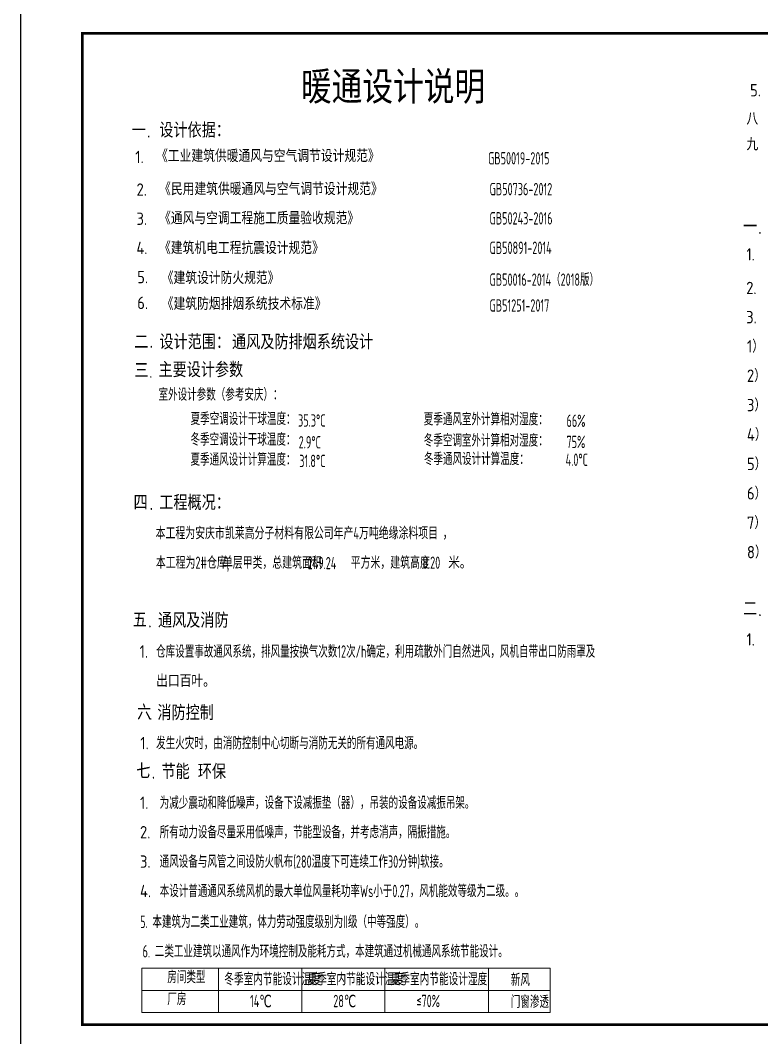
# Model space of a CAD drawing. Extents: x 4857502 to 7068445, y -422737 to 2032183.
# Drawn here: x 4857507 to 4887430, y -320862 to -279812 of the extents above; entities that cross this region are included whole.
import ezdxf

# ---------------------------------------------------------------- set-up
doc = ezdxf.new("R2010")
doc.units = 0
doc.header["$LTSCALE"] = 1000
doc.header["$MEASUREMENT"] = 0
doc.layers.add('PUB_TEXT', color=7, linetype='CONTINUOUS')
doc.layers.add('TH_TITLE', color=7, linetype='CONTINUOUS')
doc.styles.get("Standard").update_dxf_attribs({"font": 'SCEIE', "bigfont": 'SCEIC'})

msp = doc.modelspace()

# ---------------------------------------------------------------- linework, layer by layer
at = {"layer": 'PUB_TEXT', "lineweight": 0}
for p, q in [((4862404.9, -318058.5), (4878889.1, -318058.5)), ((4862404.9, -318058.5), (4862404.9, -319842.4)), ((4865508.9, -318058.5), (4865508.9, -319842.4)), ((4868866.6, -318058.5), (4868866.6, -319842.4)), ((4872224.2, -318058.5), (4872224.2, -319842.4)), ((4876408.8, -318058.5), (4876408.8, -319842.4)), ((4878889.1, -318058.5), (4878889.1, -319842.4)), ((4862404.9, -318958.5), (4878889.1, -318958.5)), ((4862404.9, -319842.4), (4878889.1, -319842.4))]:
    msp.add_line(p, q, dxfattribs=at)
at = {"layer": 'TH_TITLE'}
msp.add_lwpolyline([(4857507.2, -321337.3), (4916907.2, -321337.3), (4916907.2, -279337.3), (4857507.2, -279337.3)], close=True, dxfattribs=at)
at = {"layer": 'TH_TITLE', "const_width": 100}
msp.add_lwpolyline([(4860007.2, -320337.3), (4915907.2, -320337.3), (4915907.2, -280337.3), (4860007.2, -280337.3)], close=True, dxfattribs=at)

# ---------------------------------------------------------------- texts
at = {"layer": 'PUB_TEXT', "lineweight": 0}
for s, height, p in [('暖通设计说明', 1305.25, (4868831.3, -283171.8)), ('5.', 500, (4886962.8, -282883.5)), ('八', 500, (4886814.3, -284029.8)), ('设计依据：', 600, (4863116.6, -284544.9)), ('一', 600, (4862008.8, -284544.9)), ('.', 600, (4862615.6, -284544.9)), ('九', 500, (4886814.3, -285062.9)), ('1.  ', 500, (4862145.5, -285576.2)), ('《工业建筑供暖通风与空气调节设计规范》', 500, (4862986.9, -285532.5)), ('2.  ', 500, (4862198.2, -286889.9)), ('2.  ', 500, (4862198.2, -286889.9)), ('《民用建筑供暖通风与空气调节设计规范》', 500, (4863109.7, -286866.8)), ('3.  ', 500, (4862195.8, -288068)), ('《通风与空调工程施工质量验收规范》', 500, (4863107.2, -288045)), ('一', 600, (4886679.2, -288430.2)), ('.', 600, (4887286, -288430.2)), ('4.  ', 500, (4862193.4, -289246.2)), ('《建筑机电工程抗震设计规范》', 500, (4863107.2, -289246.2)), ('1.  ', 500, (4886815.9, -289504.8)), ('5.', 500, (4862225.5, -290421.9)), ('《建筑设计防火规范》', 500, (4863215.4, -290455.6)), ('2.  ', 500, (4886806, -290861.1)), ('2.  ', 500, (4886806, -290861.1)), ('6.', 500, (4862225.5, -291463.9)), ('《建筑防烟排烟系统技术标准》', 500, (4863215.4, -291497.6)), ('3.  ', 500, (4886803.6, -292039.3)), ('二', 600, (4862109, -293090.7)), ('设计范围：', 600, (4863121.3, -293090.7)), ('通风及防排烟系统设计', 600, (4866052.1, -293090.7)), ('1）', 500, (4886835.8, -293215)), ('. ', 600, (4862720.4, -293027.7)), ('三', 600, (4862109, -294237.9)), ('主要设计参数', 600, (4863083.5, -294214.3)), ('2）', 500, (4886835.8, -294401.6)), ('.  ', 500, (4862715.7, -294237.9)), ('3）', 500, (4886835.8, -295588.2)), ('4）', 500, (4886835.8, -296774.8)), ('5）', 500, (4886835.8, -297961.4)), ('6）', 500, (4886835.8, -299148)), ('四', 600, (4862078.2, -299568.3)), ('工程概况：', 600, (4863115.5, -299573.6)), ('. ', 600, (4862720.4, -299568.3)), ('7）', 500, (4886835.8, -300334.5)), ('8）', 500, (4886835.8, -301521.1)), ('二', 600, (4886679.2, -303855.9)), ('五', 600, (4862045.9, -304304.1)), ('通风及消防', 600, (4863061.9, -304324.7)), ('.', 600, (4887286, -303855.9)), ('.', 600, (4862662.1, -304310.5)), ('1.  ', 500, (4886815.9, -305042.5)), ('1.', 500, (4862319.9, -305530.9)), ('出口百叶。', 500, (4862988.2, -306717.5)), ('六', 600, (4862220, -308035.4)), ('消防控制', 600, (4863037.8, -308051.9)), ('.', 500, (4862716, -308040.5)), ('1.', 500, (4862349.3, -309226.5)), ('七', 600, (4862188.8, -310407.8)), ('节能 环保', 600, (4863204.8, -310428.4)), ('.', 600, (4862805, -310414.2)), ('1.', 500, (4862337.3, -311634.7)), ('2.', 500, (4862337.3, -312821.3)), ('3.', 500, (4862337.3, -314007.8)), ('4.', 500, (4862337.3, -315194.4))]:
    msp.add_text(s, height=height, dxfattribs=at).set_placement(p)
for s, width, p in [('GB50019-2015', 0.7, (4876386.2, -285628.5)), ('GB50736-2012', 0.7, (4876448.8, -286873.1)), ('GB50243-2016', 0.7, (4876446.3, -288051.3)), ('GB50891-2014', 0.7, (4876446.3, -289240.7)), ('GB50016-2014（2018版）', 0.7, (4876446.3, -290525)), ('GB51251-2017', 0.7, (4876446.3, -291567)), ('室外设计参数（参考安庆）：', 0.7, (4863085.2, -295160.3)), ('夏季空调设计干球温度：', 0.7, (4864380.1, -296139.9)), ('35.3%%DC', 0.7, (4868717.5, -296208.7)), ('夏季通风室外计算相对湿度：', 0.7, (4873790.9, -296159)), ('66%%%', 0.7, (4879551.6, -296220.5)), ('冬季空调设计干球温度：', 0.7, (4864376.5, -296974.1)), ('2.9%%DC', 0.7, (4868741.9, -297087.5)), ('冬季空调室外计算相对湿度：', 0.7, (4873790.9, -297012.7)), ('75%%%', 0.7, (4879551.6, -297074.2)), ('夏季通风设计计算温度：', 0.7, (4864376.5, -297782.7)), ('31.8%%DC', 0.7, (4868765.7, -297839.6)), ('冬季通风设计计算温度：', 0.7, (4873797.8, -297759.5)), ('4.0%%DC', 0.7, (4879515.4, -297792.6)), ('仓库设置事故通风系统，排风量按换气次数12次/h确定，利用疏散外门自然进风，风机自带出口防雨罩及', 0.7, (4862988.2, -305530.9)), ('发生火灾时，由消防控制中心切断与消防无关的所有通风电源。', 0.7, (4862988.2, -309226.5)), ('为减少震动和降低噪声，设备下设减振垫（器），吊装的设备设减振吊架。', 0.7, (4863131.1, -311634.7)), ('所有动力设备尽量采用低噪声，节能型设备，并考虑消声，隔振措施。', 0.7, (4863131.1, -312821.3)), ('通风设备与风管之间设防火帆布(280温度下可连续工作30分钟)软接。', 0.7, (4863131.1, -314007.8)), ('本设计普通通风系统风机的最大单位风量耗功率Ws小于0.27，风机能效等级为二级。。', 0.7, (4863131.1, -315194.4)), ('5. 本建筑为二类工业建筑，体力劳动强度级别为II级（中等强度）。', 0.7, (4862343.5, -316439.1)), ('6. 二类工业建筑以通风作为环境控制及能耗方式，本建筑通过机械通风系统节能设计。', 0.7, (4862441.5, -317627.7)), ('房间类型', 0.7, (4863440.9, -318667.9)), ('冬季室内节能设计温度', 0.6, (4865739.8, -318749.5)), ('夏季室内节能设计温度', 0.6, (4869097.4, -318749.5)), ('夏季室内节能设计湿度', 0.6, (4872455.1, -318749.5)), ('新风', 0.7, (4877304.1, -318780.6)), ('厂房', 0.7, (4863440.9, -319551.8)), ('14℃', 0.7, (4866780, -319633.4)), ('28℃', 0.7, (4870137.7, -319633.4)), ('≤70%%%', 0.7, (4873495.4, -319633.4)), ('门窗渗透', 0.7, (4877304.1, -319664.5))]:
    msp.add_text(s, height=500, dxfattribs=dict(at, width=width)).set_placement(p)
at = {"layer": 'PUB_TEXT', "color": 2, "width": 0.7}
for s, height, p in [('本工程为安庆市凯莱高分子材料有限公司年产4万吨绝缘涂料项目 ，', 495.935, (4862967.7, -300753.3)), ('本工程为2#仓库,', 495.93, (4862977.9, -301944.5)), ('单层甲类，总建筑面积', 495.93, (4865681.4, -301944.5)), ('249.24', 495.93, (4869106.8, -301961.1)), ('平方米，建筑高度', 495.93, (4870841.4, -301944.5)), (':8.20', 495.93, (4873643.3, -301944.5))]:
    msp.add_text(s, height=height, dxfattribs=at).set_placement(p)
at = {"layer": 'PUB_TEXT', "color": 2}
msp.add_text('米。', height=495.93, dxfattribs=at).set_placement((4874777, -301944.5))

doc.saveas('drawing.dxf')
